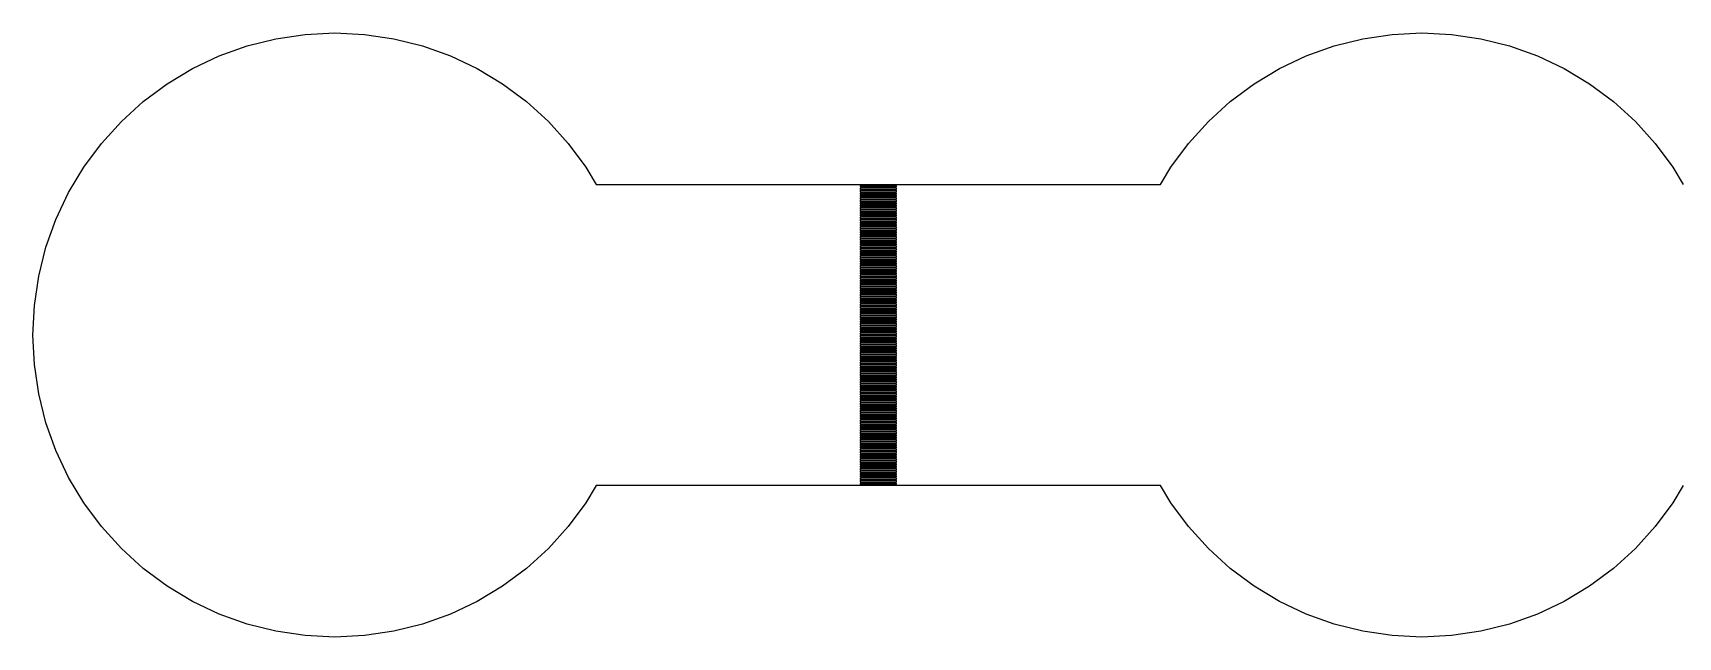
# Model space of a CAD drawing. Extents: x -16 to 132, y -40 to 113.
# Drawn here: x 84.88 to 98.81, y 48.06 to 53.18 of the extents above; entities that cross this region are included whole.
import ezdxf

# ---------------------------------------------------------------- set-up
doc = ezdxf.new("R2010")
doc.units = 0

msp = doc.modelspace()

# ---------------------------------------------------------------- linework, layer by layer
for p, q in [((86.6902, 53.0651), (86.9335, 53.1261)), ((86.9335, 53.1261), (87.1817, 53.1629)), ((87.1817, 53.1629), (87.4323, 53.1752)), ((87.4323, 53.1752), (87.6829, 53.1629)), ((87.6829, 53.1629), (87.931, 53.1261)), ((87.931, 53.1261), (88.1744, 53.0651)), ((95.8936, 53.0651), (96.1369, 53.1261)), ((96.1369, 53.1261), (96.3851, 53.1629)), ((96.3851, 53.1629), (96.6357, 53.1752)), ((96.6357, 53.1752), (96.8863, 53.1629)), ((96.8863, 53.1629), (97.1344, 53.1261)), ((97.1344, 53.1261), (97.3778, 53.0651)), ((86.2272, 52.8733), (86.454, 52.9806)), ((86.454, 52.9806), (86.6902, 53.0651)), ((88.1744, 53.0651), (88.4106, 52.9806)), ((88.4106, 52.9806), (88.6374, 52.8733)), ((95.4306, 52.8733), (95.6574, 52.9806)), ((95.6574, 52.9806), (95.8936, 53.0651)), ((97.3778, 53.0651), (97.614, 52.9806)), ((97.614, 52.9806), (97.8408, 52.8733)), ((86.012, 52.7443), (86.2272, 52.8733)), ((88.6374, 52.8733), (88.8526, 52.7443)), ((95.2154, 52.7443), (95.4306, 52.8733)), ((97.8408, 52.8733), (98.056, 52.7443)), ((85.8105, 52.5949), (86.012, 52.7443)), ((88.8526, 52.7443), (89.0541, 52.5949)), ((95.0139, 52.5949), (95.2154, 52.7443)), ((98.056, 52.7443), (98.2575, 52.5949)), ((85.6246, 52.4264), (85.8105, 52.5949)), ((89.0541, 52.5949), (89.24, 52.4264)), ((94.828, 52.4264), (95.0139, 52.5949)), ((98.2575, 52.5949), (98.4434, 52.4264)), ((85.4561, 52.2405), (85.6246, 52.4264)), ((89.24, 52.4264), (89.4085, 52.2405)), ((94.6595, 52.2405), (94.828, 52.4264)), ((98.4434, 52.4264), (98.6119, 52.2405)), ((85.3067, 52.039), (85.4561, 52.2405)), ((89.4085, 52.2405), (89.5579, 52.039)), ((94.51, 52.039), (94.6595, 52.2405)), ((98.6119, 52.2405), (98.7613, 52.039)), ((85.1777, 51.8238), (85.3067, 52.039)), ((89.5579, 52.039), (89.6461, 51.8918)), ((94.4218, 51.8918), (94.51, 52.039)), ((98.7613, 52.039), (98.8495, 51.8918)), ((85.0704, 51.597), (85.1777, 51.8238)), ((89.6461, 51.8918), (94.4218, 51.8918)), ((92.1874, 51.8816), (91.8806, 51.8816)), ((91.8806, 51.8816), (91.8806, 51.8714)), ((91.8806, 51.8714), (92.1874, 51.8714)), ((92.1874, 51.8611), (91.8806, 51.8611)), ((91.8806, 51.8611), (91.8806, 51.8509)), ((91.8806, 51.8509), (92.1874, 51.8509)), ((92.1874, 51.8407), (91.8806, 51.8407)), ((91.8806, 51.8407), (91.8806, 51.8305)), ((91.8806, 51.8305), (92.1874, 51.8305)), ((92.1874, 51.8202), (91.8806, 51.8202)), ((91.8806, 51.8202), (91.8806, 51.81)), ((92.1874, 51.8714), (92.1874, 51.8816)), ((92.1874, 51.8509), (92.1874, 51.8611)), ((92.1874, 51.8305), (92.1874, 51.8407)), ((92.1874, 51.81), (92.1874, 51.8202)), ((91.8806, 51.81), (92.1874, 51.81)), ((92.1874, 51.7998), (91.8806, 51.7998)), ((91.8806, 51.7998), (91.8806, 51.7896)), ((91.8806, 51.7896), (92.1874, 51.7896)), ((92.1874, 51.7793), (91.8806, 51.7793)), ((91.8806, 51.7793), (91.8806, 51.7691)), ((91.8806, 51.7691), (92.1874, 51.7691)), ((92.1874, 51.7589), (91.8806, 51.7589)), ((91.8806, 51.7589), (91.8806, 51.7487)), ((91.8806, 51.7487), (92.1874, 51.7487)), ((92.1874, 51.7384), (91.8806, 51.7384)), ((91.8806, 51.7384), (91.8806, 51.7282)), ((91.8806, 51.7282), (92.1874, 51.7282)), ((92.1874, 51.718), (91.8806, 51.718)), ((91.8806, 51.718), (91.8806, 51.7077)), ((91.8806, 51.7077), (92.1874, 51.7077)), ((92.1874, 51.6975), (91.8806, 51.6975)), ((91.8806, 51.6975), (91.8806, 51.6873)), ((91.8806, 51.6873), (92.1874, 51.6873)), ((92.1874, 51.7896), (92.1874, 51.7998)), ((92.1874, 51.7691), (92.1874, 51.7793)), ((92.1874, 51.7487), (92.1874, 51.7589)), ((92.1874, 51.7282), (92.1874, 51.7384)), ((92.1874, 51.7077), (92.1874, 51.718)), ((92.1874, 51.6873), (92.1874, 51.6975)), ((84.9859, 51.3608), (85.0704, 51.597)), ((92.1874, 51.6771), (91.8806, 51.6771)), ((91.8806, 51.6771), (91.8806, 51.6669)), ((91.8806, 51.6669), (92.1874, 51.6669)), ((92.1874, 51.6566), (91.8806, 51.6566)), ((91.8806, 51.6566), (91.8806, 51.6464)), ((91.8806, 51.6464), (92.1874, 51.6464)), ((92.1874, 51.6362), (91.8806, 51.6362)), ((91.8806, 51.6362), (91.8806, 51.6259)), ((91.8806, 51.6259), (92.1874, 51.6259)), ((92.1874, 51.6157), (91.8806, 51.6157)), ((91.8806, 51.6157), (91.8806, 51.6055)), ((91.8806, 51.6055), (92.1874, 51.6055)), ((92.1874, 51.5953), (91.8806, 51.5953)), ((91.8806, 51.5953), (91.8806, 51.585)), ((91.8806, 51.585), (92.1874, 51.585)), ((92.1874, 51.5748), (91.8806, 51.5748)), ((91.8806, 51.5748), (91.8806, 51.5646)), ((91.8806, 51.5646), (92.1874, 51.5646)), ((92.1874, 51.5544), (91.8806, 51.5544)), ((91.8806, 51.5544), (91.8806, 51.5441)), ((91.8806, 51.5441), (92.1874, 51.5441)), ((92.1874, 51.6669), (92.1874, 51.6771)), ((92.1874, 51.6464), (92.1874, 51.6566)), ((92.1874, 51.6259), (92.1874, 51.6362)), ((92.1874, 51.6055), (92.1874, 51.6157)), ((92.1874, 51.585), (92.1874, 51.5953)), ((92.1874, 51.5646), (92.1874, 51.5748)), ((92.1874, 51.5441), (92.1874, 51.5544)), ((92.1874, 51.5339), (91.8806, 51.5339)), ((91.8806, 51.5339), (91.8806, 51.5237)), ((91.8806, 51.5237), (92.1874, 51.5237)), ((92.1874, 51.5135), (91.8806, 51.5135)), ((91.8806, 51.5135), (91.8806, 51.5032)), ((91.8806, 51.5032), (92.1874, 51.5032)), ((92.1874, 51.493), (91.8806, 51.493)), ((91.8806, 51.493), (91.8806, 51.4828)), ((91.8806, 51.4828), (92.1874, 51.4828)), ((92.1874, 51.4725), (91.8806, 51.4725)), ((91.8806, 51.4725), (91.8806, 51.4623)), ((91.8806, 51.4623), (92.1874, 51.4623)), ((92.1874, 51.4521), (91.8806, 51.4521)), ((91.8806, 51.4521), (91.8806, 51.4419)), ((91.8806, 51.4419), (92.1874, 51.4419)), ((92.1874, 51.4317), (91.8806, 51.4317)), ((91.8806, 51.4317), (91.8806, 51.4214)), ((91.8806, 51.4214), (92.1874, 51.4214)), ((92.1874, 51.4112), (91.8806, 51.4112)), ((91.8806, 51.4112), (91.8806, 51.401)), ((91.8806, 51.401), (92.1874, 51.401)), ((92.1874, 51.5237), (92.1874, 51.5339)), ((92.1874, 51.5032), (92.1874, 51.5135)), ((92.1874, 51.4828), (92.1874, 51.493)), ((92.1874, 51.4623), (92.1874, 51.4725)), ((92.1874, 51.4419), (92.1874, 51.4521)), ((92.1874, 51.4214), (92.1874, 51.4317)), ((92.1874, 51.401), (92.1874, 51.4112)), ((84.9249, 51.1174), (84.9859, 51.3608)), ((92.1874, 51.3907), (91.8806, 51.3907)), ((91.8806, 51.3907), (91.8806, 51.3805)), ((91.8806, 51.3805), (92.1874, 51.3805)), ((92.1874, 51.3703), (91.8806, 51.3703)), ((91.8806, 51.3703), (91.8806, 51.3601)), ((91.8806, 51.3601), (92.1874, 51.3601)), ((92.1874, 51.3499), (91.8806, 51.3499)), ((91.8806, 51.3499), (91.8806, 51.3396)), ((91.8806, 51.3396), (92.1874, 51.3396)), ((92.1874, 51.3294), (91.8806, 51.3294)), ((91.8806, 51.3294), (91.8806, 51.3192)), ((91.8806, 51.3192), (92.1874, 51.3192)), ((92.1874, 51.3089), (91.8806, 51.3089)), ((91.8806, 51.3089), (91.8806, 51.2987)), ((91.8806, 51.2987), (92.1874, 51.2987)), ((92.1874, 51.2885), (91.8806, 51.2885)), ((91.8806, 51.2885), (91.8806, 51.2783)), ((91.8806, 51.2783), (92.1874, 51.2783)), ((92.1874, 51.268), (91.8806, 51.268)), ((91.8806, 51.268), (91.8806, 51.2578)), ((92.1874, 51.3805), (92.1874, 51.3907)), ((92.1874, 51.3601), (92.1874, 51.3703)), ((92.1874, 51.3396), (92.1874, 51.3499)), ((92.1874, 51.3192), (92.1874, 51.3294)), ((92.1874, 51.2987), (92.1874, 51.3089)), ((92.1874, 51.2783), (92.1874, 51.2885)), ((92.1874, 51.2578), (92.1874, 51.268)), ((91.8806, 51.2578), (92.1874, 51.2578)), ((92.1874, 51.2476), (91.8806, 51.2476)), ((91.8806, 51.2476), (91.8806, 51.2374)), ((91.8806, 51.2374), (92.1874, 51.2374)), ((92.1874, 51.2271), (91.8806, 51.2271)), ((91.8806, 51.2271), (91.8806, 51.2169)), ((91.8806, 51.2169), (92.1874, 51.2169)), ((92.1874, 51.2067), (91.8806, 51.2067)), ((91.8806, 51.2067), (91.8806, 51.1964)), ((91.8806, 51.1964), (92.1874, 51.1964)), ((92.1874, 51.1862), (91.8806, 51.1862)), ((91.8806, 51.1862), (91.8806, 51.176)), ((91.8806, 51.176), (92.1874, 51.176)), ((92.1874, 51.1658), (91.8806, 51.1658)), ((91.8806, 51.1658), (91.8806, 51.1555)), ((91.8806, 51.1555), (92.1874, 51.1555)), ((92.1874, 51.1453), (91.8806, 51.1453)), ((91.8806, 51.1453), (91.8806, 51.1351)), ((91.8806, 51.1351), (92.1874, 51.1351)), ((92.1874, 51.1249), (91.8806, 51.1249)), ((91.8806, 51.1249), (91.8806, 51.1146)), ((92.1874, 51.2374), (92.1874, 51.2476)), ((92.1874, 51.2169), (92.1874, 51.2271)), ((92.1874, 51.1964), (92.1874, 51.2067)), ((92.1874, 51.176), (92.1874, 51.1862)), ((92.1874, 51.1555), (92.1874, 51.1658)), ((92.1874, 51.1351), (92.1874, 51.1453)), ((92.1874, 51.1146), (92.1874, 51.1249)), ((84.8881, 50.8693), (84.9249, 51.1174)), ((91.8806, 51.1146), (92.1874, 51.1146)), ((92.1874, 51.1044), (91.8806, 51.1044)), ((91.8806, 51.1044), (91.8806, 51.0942)), ((91.8806, 51.0942), (92.1874, 51.0942)), ((92.1874, 51.084), (91.8806, 51.084)), ((91.8806, 51.084), (91.8806, 51.0737)), ((91.8806, 51.0737), (92.1874, 51.0737)), ((92.1874, 51.0635), (91.8806, 51.0635)), ((91.8806, 51.0635), (91.8806, 51.0533)), ((91.8806, 51.0533), (92.1874, 51.0533)), ((92.1874, 51.0431), (91.8806, 51.0431)), ((91.8806, 51.0431), (91.8806, 51.0328)), ((91.8806, 51.0328), (92.1874, 51.0328)), ((92.1874, 51.0226), (91.8806, 51.0226)), ((91.8806, 51.0226), (91.8806, 51.0124)), ((91.8806, 51.0124), (92.1874, 51.0124)), ((92.1874, 51.0022), (91.8806, 51.0022)), ((91.8806, 51.0022), (91.8806, 50.9919)), ((91.8806, 50.9919), (92.1874, 50.9919)), ((92.1874, 51.0942), (92.1874, 51.1044)), ((92.1874, 51.0737), (92.1874, 51.084)), ((92.1874, 51.0533), (92.1874, 51.0635)), ((92.1874, 51.0328), (92.1874, 51.0431)), ((92.1874, 51.0124), (92.1874, 51.0226)), ((92.1874, 50.9919), (92.1874, 51.0022)), ((84.8758, 50.6187), (84.8881, 50.8693)), ((92.1874, 50.9817), (91.8806, 50.9817)), ((91.8806, 50.9817), (91.8806, 50.9715)), ((91.8806, 50.9715), (92.1874, 50.9715)), ((92.1874, 50.9613), (91.8806, 50.9613)), ((91.8806, 50.9613), (91.8806, 50.951)), ((91.8806, 50.951), (92.1874, 50.951)), ((92.1874, 50.9408), (91.8806, 50.9408)), ((91.8806, 50.9408), (91.8806, 50.9306)), ((91.8806, 50.9306), (92.1874, 50.9306)), ((92.1874, 50.9204), (91.8806, 50.9204)), ((91.8806, 50.9204), (91.8806, 50.9101)), ((91.8806, 50.9101), (92.1874, 50.9101)), ((92.1874, 50.8999), (91.8806, 50.8999)), ((91.8806, 50.8999), (91.8806, 50.8897)), ((91.8806, 50.8897), (92.1874, 50.8897)), ((92.1874, 50.8794), (91.8806, 50.8794)), ((91.8806, 50.8794), (91.8806, 50.8692)), ((91.8806, 50.8692), (92.1874, 50.8692)), ((92.1874, 50.859), (91.8806, 50.859)), ((91.8806, 50.859), (91.8806, 50.8488)), ((91.8806, 50.8488), (92.1874, 50.8488)), ((92.1874, 50.9715), (92.1874, 50.9817)), ((92.1874, 50.951), (92.1874, 50.9613)), ((92.1874, 50.9306), (92.1874, 50.9408)), ((92.1874, 50.9101), (92.1874, 50.9204)), ((92.1874, 50.8897), (92.1874, 50.8999)), ((92.1874, 50.8692), (92.1874, 50.8794)), ((92.1874, 50.8488), (92.1874, 50.859)), ((92.1874, 50.8385), (91.8806, 50.8385)), ((91.8806, 50.8385), (91.8806, 50.8283)), ((91.8806, 50.8283), (92.1874, 50.8283)), ((92.1874, 50.8181), (91.8806, 50.8181)), ((91.8806, 50.8181), (91.8806, 50.8079)), ((91.8806, 50.8079), (92.1874, 50.8079)), ((92.1874, 50.7976), (91.8806, 50.7976)), ((91.8806, 50.7976), (91.8806, 50.7874)), ((91.8806, 50.7874), (92.1874, 50.7874)), ((92.1874, 50.7772), (91.8806, 50.7772)), ((91.8806, 50.7772), (91.8806, 50.767)), ((91.8806, 50.767), (92.1874, 50.767)), ((92.1874, 50.7567), (91.8806, 50.7567)), ((91.8806, 50.7567), (91.8806, 50.7465)), ((91.8806, 50.7465), (92.1874, 50.7465)), ((92.1874, 50.7363), (91.8806, 50.7363)), ((91.8806, 50.7363), (91.8806, 50.7261)), ((91.8806, 50.7261), (92.1874, 50.7261)), ((92.1874, 50.7158), (91.8806, 50.7158)), ((91.8806, 50.7158), (91.8806, 50.7056)), ((91.8806, 50.7056), (92.1874, 50.7056)), ((92.1874, 50.8283), (92.1874, 50.8385)), ((92.1874, 50.8079), (92.1874, 50.8181)), ((92.1874, 50.7874), (92.1874, 50.7976)), ((92.1874, 50.767), (92.1874, 50.7772)), ((92.1874, 50.7465), (92.1874, 50.7567)), ((92.1874, 50.7261), (92.1874, 50.7363)), ((92.1874, 50.7056), (92.1874, 50.7158)), ((84.8881, 50.3681), (84.8758, 50.6187)), ((92.1874, 50.6954), (91.8806, 50.6954)), ((91.8806, 50.6954), (91.8806, 50.6852)), ((91.8806, 50.6852), (92.1874, 50.6852)), ((92.1874, 50.6749), (91.8806, 50.6749)), ((91.8806, 50.6749), (91.8806, 50.6647)), ((91.8806, 50.6647), (92.1874, 50.6647)), ((92.1874, 50.6545), (91.8806, 50.6545)), ((91.8806, 50.6545), (91.8806, 50.6443)), ((91.8806, 50.6443), (92.1874, 50.6443)), ((92.1874, 50.634), (91.8806, 50.634)), ((91.8806, 50.634), (91.8806, 50.6238)), ((91.8806, 50.6238), (92.1874, 50.6238)), ((92.1874, 50.6136), (91.8806, 50.6136)), ((91.8806, 50.6136), (91.8806, 50.6033)), ((91.8806, 50.6033), (92.1874, 50.6033)), ((92.1874, 50.5931), (91.8806, 50.5931)), ((91.8806, 50.5931), (91.8806, 50.5829)), ((91.8806, 50.5829), (92.1874, 50.5829)), ((92.1874, 50.5727), (91.8806, 50.5727)), ((91.8806, 50.5727), (91.8806, 50.5625)), ((92.1874, 50.6852), (92.1874, 50.6954)), ((92.1874, 50.6647), (92.1874, 50.6749)), ((92.1874, 50.6443), (92.1874, 50.6545)), ((92.1874, 50.6238), (92.1874, 50.634)), ((92.1874, 50.6033), (92.1874, 50.6136)), ((92.1874, 50.5829), (92.1874, 50.5931)), ((92.1874, 50.5625), (92.1874, 50.5727)), ((91.8806, 50.5625), (92.1874, 50.5625)), ((92.1874, 50.5522), (91.8806, 50.5522)), ((91.8806, 50.5522), (91.8806, 50.542)), ((91.8806, 50.542), (92.1874, 50.542)), ((92.1874, 50.5318), (91.8806, 50.5318)), ((91.8806, 50.5318), (91.8806, 50.5216)), ((91.8806, 50.5216), (92.1874, 50.5216)), ((92.1874, 50.5113), (91.8806, 50.5113)), ((91.8806, 50.5113), (91.8806, 50.5011)), ((91.8806, 50.5011), (92.1874, 50.5011)), ((92.1874, 50.4909), (91.8806, 50.4909)), ((91.8806, 50.4909), (91.8806, 50.4807)), ((91.8806, 50.4807), (92.1874, 50.4807)), ((92.1874, 50.4704), (91.8806, 50.4704)), ((91.8806, 50.4704), (91.8806, 50.4602)), ((91.8806, 50.4602), (92.1874, 50.4602)), ((92.1874, 50.45), (91.8806, 50.45)), ((91.8806, 50.45), (91.8806, 50.4397)), ((91.8806, 50.4397), (92.1874, 50.4397)), ((92.1874, 50.4295), (91.8806, 50.4295)), ((91.8806, 50.4295), (91.8806, 50.4193)), ((92.1874, 50.542), (92.1874, 50.5522)), ((92.1874, 50.5216), (92.1874, 50.5318)), ((92.1874, 50.5011), (92.1874, 50.5113)), ((92.1874, 50.4807), (92.1874, 50.4909)), ((92.1874, 50.4602), (92.1874, 50.4704)), ((92.1874, 50.4397), (92.1874, 50.45)), ((92.1874, 50.4193), (92.1874, 50.4295)), ((84.9249, 50.1199), (84.8881, 50.3681)), ((91.8806, 50.4193), (92.1874, 50.4193)), ((92.1874, 50.4091), (91.8806, 50.4091)), ((91.8806, 50.4091), (91.8806, 50.3988)), ((91.8806, 50.3988), (92.1874, 50.3988)), ((92.1874, 50.3886), (91.8806, 50.3886)), ((91.8806, 50.3886), (91.8806, 50.3784)), ((91.8806, 50.3784), (92.1874, 50.3784)), ((92.1874, 50.3682), (91.8806, 50.3682)), ((91.8806, 50.3682), (91.8806, 50.3579)), ((91.8806, 50.3579), (92.1874, 50.3579)), ((92.1874, 50.3477), (91.8806, 50.3477)), ((91.8806, 50.3477), (91.8806, 50.3375)), ((91.8806, 50.3375), (92.1874, 50.3375)), ((92.1874, 50.3273), (91.8806, 50.3273)), ((91.8806, 50.3273), (91.8806, 50.317)), ((91.8806, 50.317), (92.1874, 50.317)), ((92.1874, 50.3068), (91.8806, 50.3068)), ((91.8806, 50.3068), (91.8806, 50.2966)), ((91.8806, 50.2966), (92.1874, 50.2966)), ((92.1874, 50.2863), (91.8806, 50.2863)), ((91.8806, 50.2863), (91.8806, 50.2761)), ((92.1874, 50.3988), (92.1874, 50.4091)), ((92.1874, 50.3784), (92.1874, 50.3886)), ((92.1874, 50.3579), (92.1874, 50.3682)), ((92.1874, 50.3375), (92.1874, 50.3477)), ((92.1874, 50.317), (92.1874, 50.3273)), ((92.1874, 50.2966), (92.1874, 50.3068)), ((92.1874, 50.2761), (92.1874, 50.2863)), ((91.8806, 50.2761), (92.1874, 50.2761)), ((92.1874, 50.2659), (91.8806, 50.2659)), ((91.8806, 50.2659), (91.8806, 50.2557)), ((91.8806, 50.2557), (92.1874, 50.2557)), ((92.1874, 50.2455), (91.8806, 50.2455)), ((91.8806, 50.2455), (91.8806, 50.2352)), ((91.8806, 50.2352), (92.1874, 50.2352)), ((92.1874, 50.225), (91.8806, 50.225)), ((91.8806, 50.225), (91.8806, 50.2148)), ((91.8806, 50.2148), (92.1874, 50.2148)), ((92.1874, 50.2045), (91.8806, 50.2045)), ((91.8806, 50.2045), (91.8806, 50.1943)), ((91.8806, 50.1943), (92.1874, 50.1943)), ((92.1874, 50.1841), (91.8806, 50.1841)), ((91.8806, 50.1841), (91.8806, 50.1739)), ((91.8806, 50.1739), (92.1874, 50.1739)), ((92.1874, 50.1637), (91.8806, 50.1637)), ((91.8806, 50.1637), (91.8806, 50.1534)), ((91.8806, 50.1534), (92.1874, 50.1534)), ((92.1874, 50.2557), (92.1874, 50.2659)), ((92.1874, 50.2352), (92.1874, 50.2455)), ((92.1874, 50.2148), (92.1874, 50.225)), ((92.1874, 50.1943), (92.1874, 50.2045)), ((92.1874, 50.1739), (92.1874, 50.1841)), ((92.1874, 50.1534), (92.1874, 50.1637)), ((84.9859, 49.8766), (84.9249, 50.1199)), ((92.1874, 50.1432), (91.8806, 50.1432)), ((91.8806, 50.1432), (91.8806, 50.133)), ((91.8806, 50.133), (92.1874, 50.133)), ((92.1874, 50.1227), (91.8806, 50.1227)), ((91.8806, 50.1227), (91.8806, 50.1125)), ((91.8806, 50.1125), (92.1874, 50.1125)), ((92.1874, 50.1023), (91.8806, 50.1023)), ((91.8806, 50.1023), (91.8806, 50.0921)), ((91.8806, 50.0921), (92.1874, 50.0921)), ((92.1874, 50.0818), (91.8806, 50.0818)), ((91.8806, 50.0818), (91.8806, 50.0716)), ((91.8806, 50.0716), (92.1874, 50.0716)), ((92.1874, 50.0614), (91.8806, 50.0614)), ((91.8806, 50.0614), (91.8806, 50.0512)), ((91.8806, 50.0512), (92.1874, 50.0512)), ((92.1874, 50.0409), (91.8806, 50.0409)), ((91.8806, 50.0409), (91.8806, 50.0307)), ((91.8806, 50.0307), (92.1874, 50.0307)), ((92.1874, 50.0205), (91.8806, 50.0205)), ((91.8806, 50.0205), (91.8806, 50.0103)), ((91.8806, 50.0103), (92.1874, 50.0103)), ((92.1874, 50.133), (92.1874, 50.1432)), ((92.1874, 50.1125), (92.1874, 50.1227)), ((92.1874, 50.0921), (92.1874, 50.1023)), ((92.1874, 50.0716), (92.1874, 50.0818)), ((92.1874, 50.0512), (92.1874, 50.0614)), ((92.1874, 50.0307), (92.1874, 50.0409)), ((92.1874, 50.0103), (92.1874, 50.0205)), ((85.0704, 49.6404), (84.9859, 49.8766)), ((92.1874, 50), (91.8806, 50)), ((91.8806, 50), (91.8806, 49.9898)), ((91.8806, 49.9898), (92.1874, 49.9898)), ((92.1874, 49.9796), (91.8806, 49.9796)), ((91.8806, 49.9796), (91.8806, 49.9693)), ((91.8806, 49.9693), (92.1874, 49.9693)), ((92.1874, 49.9591), (91.8806, 49.9591)), ((91.8806, 49.9591), (91.8806, 49.9489)), ((91.8806, 49.9489), (92.1874, 49.9489)), ((92.1874, 49.9387), (91.8806, 49.9387)), ((91.8806, 49.9387), (91.8806, 49.9285)), ((91.8806, 49.9285), (92.1874, 49.9285)), ((92.1874, 49.9182), (91.8806, 49.9182)), ((91.8806, 49.9182), (91.8806, 49.908)), ((91.8806, 49.908), (92.1874, 49.908)), ((92.1874, 49.8978), (91.8806, 49.8978)), ((91.8806, 49.8978), (91.8806, 49.8875)), ((91.8806, 49.8875), (92.1874, 49.8875)), ((92.1874, 49.8773), (91.8806, 49.8773)), ((91.8806, 49.8773), (91.8806, 49.8671)), ((92.1874, 49.9898), (92.1874, 50)), ((92.1874, 49.9693), (92.1874, 49.9796)), ((92.1874, 49.9489), (92.1874, 49.9591)), ((92.1874, 49.9285), (92.1874, 49.9387)), ((92.1874, 49.908), (92.1874, 49.9182)), ((92.1874, 49.8875), (92.1874, 49.8978)), ((92.1874, 49.8671), (92.1874, 49.8773)), ((91.8806, 49.8671), (92.1874, 49.8671)), ((92.1874, 49.8569), (91.8806, 49.8569)), ((91.8806, 49.8569), (91.8806, 49.8466)), ((91.8806, 49.8466), (92.1874, 49.8466)), ((92.1874, 49.8364), (91.8806, 49.8364)), ((91.8806, 49.8364), (91.8806, 49.8262)), ((91.8806, 49.8262), (92.1874, 49.8262)), ((92.1874, 49.816), (91.8806, 49.816)), ((91.8806, 49.816), (91.8806, 49.8057)), ((91.8806, 49.8057), (92.1874, 49.8057)), ((92.1874, 49.7955), (91.8806, 49.7955)), ((91.8806, 49.7955), (91.8806, 49.7853)), ((91.8806, 49.7853), (92.1874, 49.7853)), ((92.1874, 49.7751), (91.8806, 49.7751)), ((91.8806, 49.7751), (91.8806, 49.7648)), ((91.8806, 49.7648), (92.1874, 49.7648)), ((92.1874, 49.7546), (91.8806, 49.7546)), ((91.8806, 49.7546), (91.8806, 49.7444)), ((91.8806, 49.7444), (92.1874, 49.7444)), ((92.1874, 49.7341), (91.8806, 49.7341)), ((91.8806, 49.7341), (91.8806, 49.7239)), ((92.1874, 49.8466), (92.1874, 49.8569)), ((92.1874, 49.8262), (92.1874, 49.8364)), ((92.1874, 49.8057), (92.1874, 49.816)), ((92.1874, 49.7853), (92.1874, 49.7955)), ((92.1874, 49.7648), (92.1874, 49.7751)), ((92.1874, 49.7444), (92.1874, 49.7546)), ((92.1874, 49.7239), (92.1874, 49.7341)), ((85.1777, 49.4136), (85.0704, 49.6404)), ((91.8806, 49.7239), (92.1874, 49.7239)), ((92.1874, 49.7137), (91.8806, 49.7137)), ((91.8806, 49.7137), (91.8806, 49.7035)), ((91.8806, 49.7035), (92.1874, 49.7035)), ((92.1874, 49.6932), (91.8806, 49.6932)), ((91.8806, 49.6932), (91.8806, 49.683)), ((91.8806, 49.683), (92.1874, 49.683)), ((92.1874, 49.6728), (91.8806, 49.6728)), ((91.8806, 49.6728), (91.8806, 49.6626)), ((91.8806, 49.6626), (92.1874, 49.6626)), ((92.1874, 49.6523), (91.8806, 49.6523)), ((91.8806, 49.6523), (91.8806, 49.6421)), ((91.8806, 49.6421), (92.1874, 49.6421)), ((92.1874, 49.6319), (91.8806, 49.6319)), ((91.8806, 49.6319), (91.8806, 49.6217)), ((91.8806, 49.6217), (92.1874, 49.6217)), ((92.1874, 49.6115), (91.8806, 49.6115)), ((91.8806, 49.6115), (91.8806, 49.6012)), ((91.8806, 49.6012), (92.1874, 49.6012)), ((92.1874, 49.591), (91.8806, 49.591)), ((91.8806, 49.591), (91.8806, 49.5807)), ((92.1874, 49.7035), (92.1874, 49.7137)), ((92.1874, 49.683), (92.1874, 49.6932)), ((92.1874, 49.6626), (92.1874, 49.6728)), ((92.1874, 49.6421), (92.1874, 49.6523)), ((92.1874, 49.6217), (92.1874, 49.6319)), ((92.1874, 49.6012), (92.1874, 49.6115)), ((92.1874, 49.5807), (92.1874, 49.591)), ((91.8806, 49.5807), (92.1874, 49.5807)), ((92.1874, 49.5705), (91.8806, 49.5705)), ((91.8806, 49.5705), (91.8806, 49.5603)), ((91.8806, 49.5603), (92.1874, 49.5603)), ((92.1874, 49.5501), (91.8806, 49.5501)), ((91.8806, 49.5501), (91.8806, 49.5399)), ((91.8806, 49.5399), (92.1874, 49.5399)), ((92.1874, 49.5296), (91.8806, 49.5296)), ((91.8806, 49.5296), (91.8806, 49.5194)), ((91.8806, 49.5194), (92.1874, 49.5194)), ((92.1874, 49.5092), (91.8806, 49.5092)), ((91.8806, 49.5092), (91.8806, 49.499)), ((91.8806, 49.499), (92.1874, 49.499)), ((92.1874, 49.4887), (91.8806, 49.4887)), ((91.8806, 49.4887), (91.8806, 49.4785)), ((91.8806, 49.4785), (92.1874, 49.4785)), ((92.1874, 49.4683), (91.8806, 49.4683)), ((91.8806, 49.4683), (91.8806, 49.4581)), ((91.8806, 49.4581), (92.1874, 49.4581)), ((92.1874, 49.5603), (92.1874, 49.5705)), ((92.1874, 49.5399), (92.1874, 49.5501)), ((92.1874, 49.5194), (92.1874, 49.5296)), ((92.1874, 49.499), (92.1874, 49.5092)), ((92.1874, 49.4785), (92.1874, 49.4887)), ((92.1874, 49.4581), (92.1874, 49.4683)), ((85.3067, 49.1984), (85.1777, 49.4136)), ((89.6461, 49.3456), (89.5579, 49.1984)), ((94.4218, 49.3456), (89.6461, 49.3456)), ((92.1874, 49.4478), (91.8806, 49.4478)), ((91.8806, 49.4478), (91.8806, 49.4376)), ((91.8806, 49.4376), (92.1874, 49.4376)), ((92.1874, 49.4274), (91.8806, 49.4274)), ((91.8806, 49.4274), (91.8806, 49.4171)), ((91.8806, 49.4171), (92.1874, 49.4171)), ((92.1874, 49.4069), (91.8806, 49.4069)), ((91.8806, 49.4069), (91.8806, 49.3967)), ((91.8806, 49.3967), (92.1874, 49.3967)), ((92.1874, 49.3865), (91.8806, 49.3865)), ((91.8806, 49.3865), (91.8806, 49.3762)), ((91.8806, 49.3762), (92.1874, 49.3762)), ((92.1874, 49.366), (91.8806, 49.366)), ((91.8806, 49.366), (91.8806, 49.3558)), ((91.8806, 49.3558), (92.1874, 49.3558)), ((92.1874, 49.4376), (92.1874, 49.4478)), ((92.1874, 49.4171), (92.1874, 49.4274)), ((92.1874, 49.3967), (92.1874, 49.4069)), ((92.1874, 49.3762), (92.1874, 49.3865)), ((92.1874, 49.3558), (92.1874, 49.366)), ((94.51, 49.1984), (94.4218, 49.3456)), ((98.8495, 49.3456), (98.7613, 49.1984)), ((85.4561, 48.9969), (85.3067, 49.1984)), ((89.5579, 49.1984), (89.4085, 48.9969)), ((94.6595, 48.9969), (94.51, 49.1984)), ((98.7613, 49.1984), (98.6119, 48.9969)), ((85.6246, 48.811), (85.4561, 48.9969)), ((89.4085, 48.9969), (89.24, 48.811)), ((94.828, 48.811), (94.6595, 48.9969)), ((98.6119, 48.9969), (98.4434, 48.811)), ((85.8105, 48.6425), (85.6246, 48.811)), ((89.24, 48.811), (89.0541, 48.6425)), ((95.0139, 48.6425), (94.828, 48.811)), ((98.4434, 48.811), (98.2575, 48.6425)), ((86.012, 48.4931), (85.8105, 48.6425)), ((89.0541, 48.6425), (88.8526, 48.4931)), ((95.2154, 48.4931), (95.0139, 48.6425)), ((98.2575, 48.6425), (98.056, 48.4931)), ((86.2272, 48.3641), (86.012, 48.4931)), ((88.8526, 48.4931), (88.6374, 48.3641)), ((95.4306, 48.3641), (95.2154, 48.4931)), ((98.056, 48.4931), (97.8408, 48.3641)), ((86.454, 48.2568), (86.2272, 48.3641)), ((88.6374, 48.3641), (88.4106, 48.2568)), ((95.6574, 48.2568), (95.4306, 48.3641)), ((97.8408, 48.3641), (97.614, 48.2568)), ((86.6902, 48.1723), (86.454, 48.2568)), ((88.4106, 48.2568), (88.1744, 48.1723)), ((95.8936, 48.1723), (95.6574, 48.2568)), ((97.614, 48.2568), (97.3778, 48.1723)), ((86.9335, 48.1113), (86.6902, 48.1723)), ((87.1817, 48.0745), (86.9335, 48.1113)), ((87.4323, 48.0622), (87.1817, 48.0745)), ((87.6829, 48.0745), (87.4323, 48.0622)), ((87.931, 48.1113), (87.6829, 48.0745)), ((88.1744, 48.1723), (87.931, 48.1113)), ((96.1369, 48.1113), (95.8936, 48.1723)), ((96.3851, 48.0745), (96.1369, 48.1113)), ((96.6357, 48.0622), (96.3851, 48.0745)), ((96.8863, 48.0745), (96.6357, 48.0622)), ((97.1344, 48.1113), (96.8863, 48.0745)), ((97.3778, 48.1723), (97.1344, 48.1113))]:
    msp.add_line(p, q)

doc.saveas('drawing.dxf')
